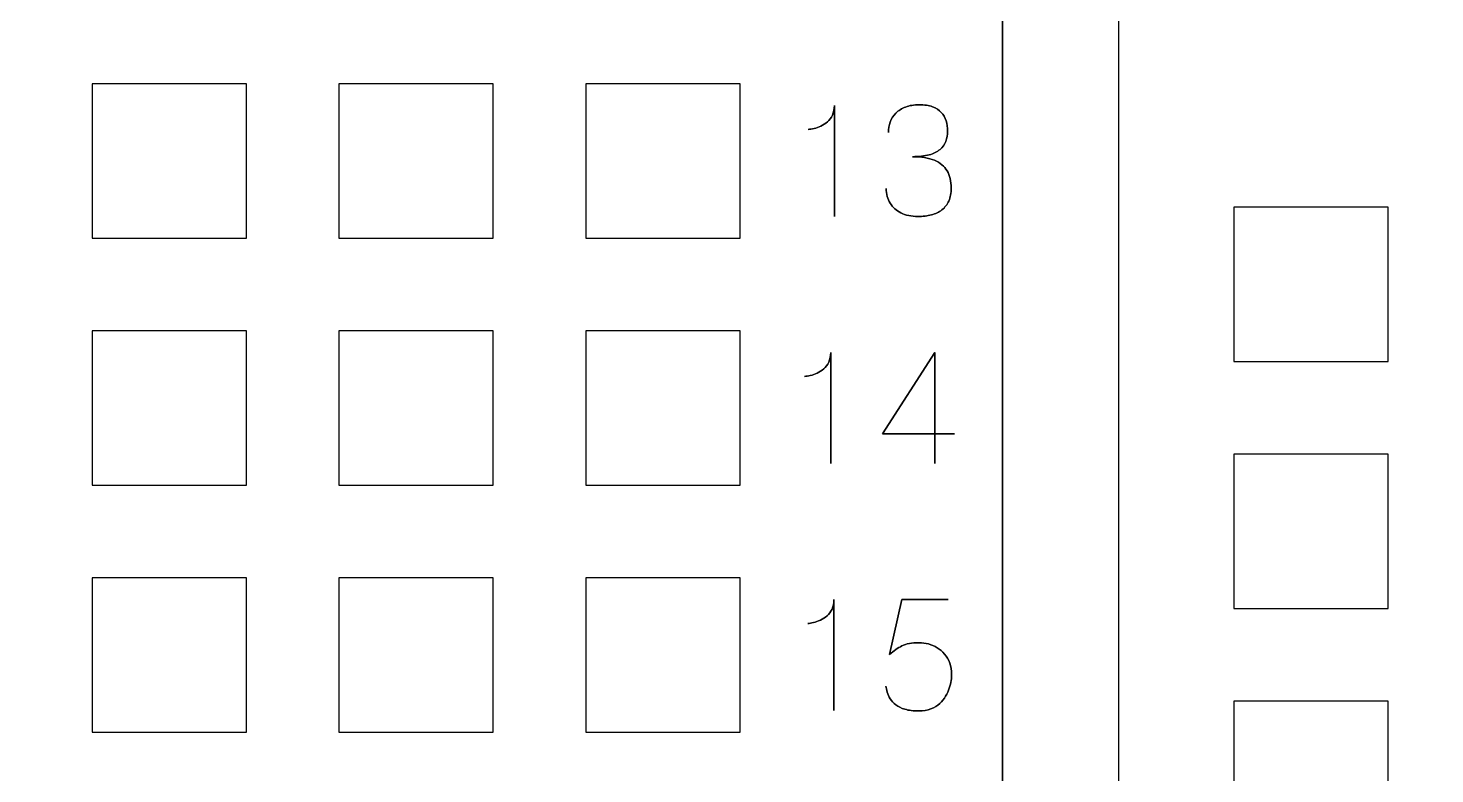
# Model space of a CAD drawing. Extents: x -1020 to 856, y -646 to 1108.
# Drawn here: x 375.44 to 389.91, y 720.24 to 727.91 of the extents above; entities that cross this region are included whole.
import ezdxf

# ---------------------------------------------------------------- set-up
doc = ezdxf.new("R2010")
doc.units = 0
doc.header["$MEASUREMENT"] = 0
doc.layers.add('LAYER_1', color=7, linetype='CONTINUOUS')

msp = doc.modelspace()

# ---------------------------------------------------------------- linework, layer by layer
at = {"layer": 'LAYER_1', "color": 250}
for points, knots in [([(581.5, 670), (581.5, 670), (581.5, 793), (581.5, 793), (581.5, 793), (581.5, 795.761), (579.261, 798), (576.5, 798), (576.5, 798), (576.5, 798), (333.5, 798), (333.5, 798), (333.5, 798), (330.739, 798), (328.5, 795.761), (328.5, 793), (328.5, 793), (328.5, 793), (328.5, 670), (328.5, 670), (328.5, 670), (328.5, 667.239), (330.739, 665), (333.5, 665), (333.5, 665), (333.5, 665), (576.5, 665), (576.5, 665), (576.5, 665), (579.261, 665), (581.5, 667.239), (581.5, 670)], [0, 0, 0, 0, 0.125, 0.125, 0.125, 0.125, 0.25, 0.25, 0.25, 0.25, 0.375, 0.375, 0.375, 0.375, 0.5, 0.5, 0.5, 0.5, 0.625, 0.625, 0.625, 0.625, 0.75, 0.75, 0.75, 0.75, 0.875, 0.875, 0.875, 0.875, 1, 1, 1, 1]), ([(350.5368, 762.11), (350.5368, 762.11), (385.4618, 762.11), (385.4618, 762.11), (385.4618, 762.11), (385.4618, 762.11), (385.4618, 678.29), (385.4618, 678.29), (385.4618, 678.29), (385.4618, 678.29), (350.5368, 678.29), (350.5368, 678.29), (350.5368, 678.29), (350.5368, 678.29), (350.5368, 762.11), (350.5368, 762.11)], [0, 0, 0, 0, 0.25, 0.25, 0.25, 0.25, 0.5, 0.5, 0.5, 0.5, 0.75, 0.75, 0.75, 0.75, 1, 1, 1, 1]), ([(385.4614, 762.11), (385.4614, 762.11), (394.3514, 762.11), (394.3514, 762.11), (394.3514, 762.11), (394.3514, 762.11), (394.3514, 678.29), (394.3514, 678.29), (394.3514, 678.29), (394.3514, 678.29), (385.4614, 678.29), (385.4614, 678.29), (385.4614, 678.29), (385.4614, 678.29), (385.4614, 762.11), (385.4614, 762.11)], [0, 0, 0, 0, 0.25, 0.25, 0.25, 0.25, 0.5, 0.5, 0.5, 0.5, 0.75, 0.75, 0.75, 0.75, 1, 1, 1, 1]), ([(376.0956, 727.3397), (376.0956, 727.3397), (377.6831, 727.3397), (377.6831, 727.3397), (377.6831, 727.3397), (377.6831, 727.3397), (377.6831, 725.7522), (377.6831, 725.7522), (377.6831, 725.7522), (377.6831, 725.7522), (376.0956, 725.7522), (376.0956, 725.7522), (376.0956, 725.7522), (376.0956, 725.7522), (376.0956, 727.3397), (376.0956, 727.3397)], [0, 0, 0, 0, 0.25, 0.25, 0.25, 0.25, 0.5, 0.5, 0.5, 0.5, 0.75, 0.75, 0.75, 0.75, 1, 1, 1, 1]), ([(378.6356, 727.3397), (378.6356, 727.3397), (380.2231, 727.3397), (380.2231, 727.3397), (380.2231, 727.3397), (380.2231, 727.3397), (380.2231, 725.7522), (380.2231, 725.7522), (380.2231, 725.7522), (380.2231, 725.7522), (378.6356, 725.7522), (378.6356, 725.7522), (378.6356, 725.7522), (378.6356, 725.7522), (378.6356, 727.3397), (378.6356, 727.3397)], [0, 0, 0, 0, 0.25, 0.25, 0.25, 0.25, 0.5, 0.5, 0.5, 0.5, 0.75, 0.75, 0.75, 0.75, 1, 1, 1, 1]), ([(381.1756, 727.3397), (381.1756, 727.3397), (382.7631, 727.3397), (382.7631, 727.3397), (382.7631, 727.3397), (382.7631, 727.3397), (382.7631, 725.7522), (382.7631, 725.7522), (382.7631, 725.7522), (382.7631, 725.7522), (381.1756, 725.7522), (381.1756, 725.7522), (381.1756, 725.7522), (381.1756, 725.7522), (381.1756, 727.3397), (381.1756, 727.3397)], [0, 0, 0, 0, 0.25, 0.25, 0.25, 0.25, 0.5, 0.5, 0.5, 0.5, 0.75, 0.75, 0.75, 0.75, 1, 1, 1, 1]), ([(383.7327, 725.9746), (383.7327, 725.9746), (383.7327, 727.1171), (383.7327, 727.1171), (383.7327, 727.1171), (383.7325, 727.0783), (383.7256, 727.045), (383.7124, 727.0173), (383.7124, 727.0173), (383.6994, 726.9893), (383.6823, 726.9663), (383.6611, 726.9478), (383.6611, 726.9478), (383.64, 726.9293), (383.6173, 726.9145), (383.593, 726.9034), (383.593, 726.9034), (383.5687, 726.8926), (383.5453, 726.8844), (383.5226, 726.8794), (383.5226, 726.8794), (383.4996, 726.8741), (383.4801, 726.871), (383.4634, 726.8699), (383.4634, 726.8699), (383.4801, 726.871), (383.4996, 726.8741), (383.5226, 726.8794), (383.5226, 726.8794), (383.5453, 726.8844), (383.5687, 726.8926), (383.593, 726.9034), (383.593, 726.9034), (383.6173, 726.9145), (383.64, 726.9293), (383.6611, 726.9478), (383.6611, 726.9478), (383.6823, 726.9663), (383.6994, 726.9893), (383.7124, 727.0173), (383.7124, 727.0173), (383.7256, 727.045), (383.7325, 727.0783), (383.7327, 727.1171), (383.7327, 727.1171), (383.7327, 727.1171), (383.7327, 725.9746), (383.7327, 725.9746)], [0, 0, 0, 0, 0.0833333, 0.0833333, 0.0833333, 0.0833333, 0.1666667, 0.1666667, 0.1666667, 0.1666667, 0.25, 0.25, 0.25, 0.25, 0.3333333, 0.3333333, 0.3333333, 0.3333333, 0.4166667, 0.4166667, 0.4166667, 0.4166667, 0.5, 0.5, 0.5, 0.5, 0.5833333, 0.5833333, 0.5833333, 0.5833333, 0.6666667, 0.6666667, 0.6666667, 0.6666667, 0.75, 0.75, 0.75, 0.75, 0.8333333, 0.8333333, 0.8333333, 0.8333333, 0.9166667, 0.9166667, 0.9166667, 0.9166667, 1, 1, 1, 1]), ([(384.265, 726.2614), (384.2653, 726.2044), (384.2785, 726.1547), (384.3047, 726.1117), (384.3047, 726.1117), (384.3308, 726.0689), (384.3679, 726.0353), (384.4165, 726.0113), (384.4165, 726.0113), (384.4651, 725.9873), (384.5235, 725.9751), (384.5914, 725.9746), (384.5914, 725.9746), (384.6423, 725.9746), (384.6886, 725.9799), (384.7305, 725.991), (384.7305, 725.991), (384.7723, 726.0021), (384.8082, 726.0192), (384.8386, 726.0427), (384.8386, 726.0427), (384.8688, 726.0662), (384.8921, 726.0966), (384.9087, 726.1336), (384.9087, 726.1336), (384.9251, 726.1708), (384.9333, 726.2155), (384.9335, 726.2678), (384.9335, 726.2678), (384.9338, 726.3375), (384.9195, 726.3964), (384.8913, 726.4442), (384.8913, 726.4442), (384.8631, 726.492), (384.8193, 726.5279), (384.7604, 726.5525), (384.7604, 726.5525), (384.7015, 726.577), (384.626, 726.5894), (384.5343, 726.5894), (384.5343, 726.5894), (384.6027, 726.5892), (384.66, 726.5955), (384.7068, 726.6084), (384.7068, 726.6084), (384.7533, 726.6214), (384.7905, 726.6396), (384.8185, 726.6634), (384.8185, 726.6634), (384.8465, 726.6869), (384.8668, 726.7149), (384.8789, 726.7471), (384.8789, 726.7471), (384.8913, 726.779), (384.8974, 726.8142), (384.8971, 726.8525), (384.8971, 726.8525), (384.8974, 726.8908), (384.8921, 726.9262), (384.8815, 726.9589), (384.8815, 726.9589), (384.8712, 726.9916), (384.8544, 727.0204), (384.8314, 727.045), (384.8314, 727.045), (384.8085, 727.0696), (384.7781, 727.0888), (384.7408, 727.1026), (384.7408, 727.1026), (384.7033, 727.1163), (384.6577, 727.1232), (384.604, 727.1234), (384.604, 727.1234), (384.5507, 727.1232), (384.5039, 727.1152), (384.4643, 727.0999), (384.4643, 727.0999), (384.4245, 727.0846), (384.3917, 727.0637), (384.3653, 727.0371), (384.3653, 727.0371), (384.3392, 727.0104), (384.3197, 726.98), (384.3068, 726.9457), (384.3068, 726.9457), (384.2936, 726.9114), (384.2872, 726.8749), (384.2872, 726.8366), (384.2872, 726.8366), (384.2872, 726.8749), (384.2936, 726.9114), (384.3068, 726.9457), (384.3068, 726.9457), (384.3197, 726.98), (384.3392, 727.0104), (384.3653, 727.0371), (384.3653, 727.0371), (384.3917, 727.0637), (384.4245, 727.0846), (384.4643, 727.0999), (384.4643, 727.0999), (384.5039, 727.1152), (384.5507, 727.1232), (384.604, 727.1234), (384.604, 727.1234), (384.6577, 727.1232), (384.7033, 727.1163), (384.7408, 727.1026), (384.7408, 727.1026), (384.7781, 727.0888), (384.8085, 727.0696), (384.8314, 727.045), (384.8314, 727.045), (384.8544, 727.0204), (384.8712, 726.9916), (384.8815, 726.9589), (384.8815, 726.9589), (384.8921, 726.9262), (384.8974, 726.8908), (384.8971, 726.8525), (384.8971, 726.8525), (384.8974, 726.8142), (384.8913, 726.779), (384.8789, 726.7471), (384.8789, 726.7471), (384.8668, 726.7149), (384.8465, 726.6869), (384.8185, 726.6634), (384.8185, 726.6634), (384.7905, 726.6396), (384.7533, 726.6214), (384.7068, 726.6084), (384.7068, 726.6084), (384.66, 726.5955), (384.6027, 726.5892), (384.5343, 726.5894), (384.5343, 726.5894), (384.626, 726.5894), (384.7015, 726.577), (384.7604, 726.5525), (384.7604, 726.5525), (384.8193, 726.5279), (384.8631, 726.492), (384.8913, 726.4442), (384.8913, 726.4442), (384.9195, 726.3964), (384.9338, 726.3375), (384.9335, 726.2678), (384.9335, 726.2678), (384.9333, 726.2155), (384.9251, 726.1708), (384.9087, 726.1336), (384.9087, 726.1336), (384.8921, 726.0966), (384.8688, 726.0662), (384.8386, 726.0427), (384.8386, 726.0427), (384.8082, 726.0192), (384.7723, 726.0021), (384.7305, 725.991), (384.7305, 725.991), (384.6886, 725.9799), (384.6423, 725.9746), (384.5914, 725.9746), (384.5914, 725.9746), (384.5235, 725.9751), (384.4651, 725.9873), (384.4165, 726.0113), (384.4165, 726.0113), (384.3679, 726.0353), (384.3308, 726.0689), (384.3047, 726.1117), (384.3047, 726.1117), (384.2785, 726.1547), (384.2653, 726.2044), (384.265, 726.2614)], [0, 0, 0, 0, 0.0227273, 0.0227273, 0.0227273, 0.0227273, 0.0454545, 0.0454545, 0.0454545, 0.0454545, 0.0681818, 0.0681818, 0.0681818, 0.0681818, 0.0909091, 0.0909091, 0.0909091, 0.0909091, 0.1136364, 0.1136364, 0.1136364, 0.1136364, 0.1363636, 0.1363636, 0.1363636, 0.1363636, 0.1590909, 0.1590909, 0.1590909, 0.1590909, 0.1818182, 0.1818182, 0.1818182, 0.1818182, 0.2045455, 0.2045455, 0.2045455, 0.2045455, 0.2272727, 0.2272727, 0.2272727, 0.2272727, 0.25, 0.25, 0.25, 0.25, 0.2727273, 0.2727273, 0.2727273, 0.2727273, 0.2954545, 0.2954545, 0.2954545, 0.2954545, 0.3181818, 0.3181818, 0.3181818, 0.3181818, 0.3409091, 0.3409091, 0.3409091, 0.3409091, 0.3636364, 0.3636364, 0.3636364, 0.3636364, 0.3863636, 0.3863636, 0.3863636, 0.3863636, 0.4090909, 0.4090909, 0.4090909, 0.4090909, 0.4318182, 0.4318182, 0.4318182, 0.4318182, 0.4545455, 0.4545455, 0.4545455, 0.4545455, 0.4772727, 0.4772727, 0.4772727, 0.4772727, 0.5, 0.5, 0.5, 0.5, 0.5227273, 0.5227273, 0.5227273, 0.5227273, 0.5454545, 0.5454545, 0.5454545, 0.5454545, 0.5681818, 0.5681818, 0.5681818, 0.5681818, 0.5909091, 0.5909091, 0.5909091, 0.5909091, 0.6136364, 0.6136364, 0.6136364, 0.6136364, 0.6363636, 0.6363636, 0.6363636, 0.6363636, 0.6590909, 0.6590909, 0.6590909, 0.6590909, 0.6818182, 0.6818182, 0.6818182, 0.6818182, 0.7045455, 0.7045455, 0.7045455, 0.7045455, 0.7272727, 0.7272727, 0.7272727, 0.7272727, 0.75, 0.75, 0.75, 0.75, 0.7727273, 0.7727273, 0.7727273, 0.7727273, 0.7954545, 0.7954545, 0.7954545, 0.7954545, 0.8181818, 0.8181818, 0.8181818, 0.8181818, 0.8409091, 0.8409091, 0.8409091, 0.8409091, 0.8636364, 0.8636364, 0.8636364, 0.8636364, 0.8863636, 0.8863636, 0.8863636, 0.8863636, 0.9090909, 0.9090909, 0.9090909, 0.9090909, 0.9318182, 0.9318182, 0.9318182, 0.9318182, 0.9545455, 0.9545455, 0.9545455, 0.9545455, 0.9772727, 0.9772727, 0.9772727, 0.9772727, 1, 1, 1, 1]), ([(387.8427, 726.0697), (387.8427, 726.0697), (389.4302, 726.0697), (389.4302, 726.0697), (389.4302, 726.0697), (389.4302, 726.0697), (389.4302, 724.4822), (389.4302, 724.4822), (389.4302, 724.4822), (389.4302, 724.4822), (387.8427, 724.4822), (387.8427, 724.4822), (387.8427, 724.4822), (387.8427, 724.4822), (387.8427, 726.0697), (387.8427, 726.0697)], [0, 0, 0, 0, 0.25, 0.25, 0.25, 0.25, 0.5, 0.5, 0.5, 0.5, 0.75, 0.75, 0.75, 0.75, 1, 1, 1, 1]), ([(376.0956, 724.7997), (376.0956, 724.7997), (377.6831, 724.7997), (377.6831, 724.7997), (377.6831, 724.7997), (377.6831, 724.7997), (377.6831, 723.2122), (377.6831, 723.2122), (377.6831, 723.2122), (377.6831, 723.2122), (376.0956, 723.2122), (376.0956, 723.2122), (376.0956, 723.2122), (376.0956, 723.2122), (376.0956, 724.7997), (376.0956, 724.7997)], [0, 0, 0, 0, 0.25, 0.25, 0.25, 0.25, 0.5, 0.5, 0.5, 0.5, 0.75, 0.75, 0.75, 0.75, 1, 1, 1, 1]), ([(378.6356, 724.7997), (378.6356, 724.7997), (380.2231, 724.7997), (380.2231, 724.7997), (380.2231, 724.7997), (380.2231, 724.7997), (380.2231, 723.2122), (380.2231, 723.2122), (380.2231, 723.2122), (380.2231, 723.2122), (378.6356, 723.2122), (378.6356, 723.2122), (378.6356, 723.2122), (378.6356, 723.2122), (378.6356, 724.7997), (378.6356, 724.7997)], [0, 0, 0, 0, 0.25, 0.25, 0.25, 0.25, 0.5, 0.5, 0.5, 0.5, 0.75, 0.75, 0.75, 0.75, 1, 1, 1, 1]), ([(381.1756, 724.7997), (381.1756, 724.7997), (382.7631, 724.7997), (382.7631, 724.7997), (382.7631, 724.7997), (382.7631, 724.7997), (382.7631, 723.2122), (382.7631, 723.2122), (382.7631, 723.2122), (382.7631, 723.2122), (381.1756, 723.2122), (381.1756, 723.2122), (381.1756, 723.2122), (381.1756, 723.2122), (381.1756, 724.7997), (381.1756, 724.7997)], [0, 0, 0, 0, 0.25, 0.25, 0.25, 0.25, 0.5, 0.5, 0.5, 0.5, 0.75, 0.75, 0.75, 0.75, 1, 1, 1, 1]), ([(383.6947, 723.4346), (383.6947, 723.4346), (383.6947, 724.5771), (383.6947, 724.5771), (383.6947, 724.5771), (383.6945, 724.5383), (383.6876, 724.505), (383.6744, 724.4773), (383.6744, 724.4773), (383.6614, 724.4493), (383.6443, 724.4263), (383.6231, 724.4078), (383.6231, 724.4078), (383.602, 724.3893), (383.5793, 724.3745), (383.555, 724.3634), (383.555, 724.3634), (383.5307, 724.3526), (383.5073, 724.3444), (383.4846, 724.3394), (383.4846, 724.3394), (383.4616, 724.3341), (383.4421, 724.331), (383.4254, 724.3299), (383.4254, 724.3299), (383.4421, 724.331), (383.4616, 724.3341), (383.4846, 724.3394), (383.4846, 724.3394), (383.5073, 724.3444), (383.5307, 724.3526), (383.555, 724.3634), (383.555, 724.3634), (383.5793, 724.3745), (383.602, 724.3893), (383.6231, 724.4078), (383.6231, 724.4078), (383.6443, 724.4263), (383.6614, 724.4493), (383.6744, 724.4773), (383.6744, 724.4773), (383.6876, 724.505), (383.6945, 724.5383), (383.6947, 724.5771), (383.6947, 724.5771), (383.6947, 724.5771), (383.6947, 723.4346), (383.6947, 723.4346)], [0, 0, 0, 0, 0.0833333, 0.0833333, 0.0833333, 0.0833333, 0.1666667, 0.1666667, 0.1666667, 0.1666667, 0.25, 0.25, 0.25, 0.25, 0.3333333, 0.3333333, 0.3333333, 0.3333333, 0.4166667, 0.4166667, 0.4166667, 0.4166667, 0.5, 0.5, 0.5, 0.5, 0.5833333, 0.5833333, 0.5833333, 0.5833333, 0.6666667, 0.6666667, 0.6666667, 0.6666667, 0.75, 0.75, 0.75, 0.75, 0.8333333, 0.8333333, 0.8333333, 0.8333333, 0.9166667, 0.9166667, 0.9166667, 0.9166667, 1, 1, 1, 1]), ([(384.7657, 723.4346), (384.7657, 723.4346), (384.7657, 724.5771), (384.7657, 724.5771), (384.7657, 724.5771), (384.7657, 724.5771), (384.227, 723.7388), (384.227, 723.7388), (384.227, 723.7388), (384.227, 723.7388), (384.9684, 723.7388), (384.9684, 723.7388), (384.9684, 723.7388), (384.9684, 723.7388), (384.227, 723.7388), (384.227, 723.7388), (384.227, 723.7388), (384.227, 723.7388), (384.7657, 724.5771), (384.7657, 724.5771), (384.7657, 724.5771), (384.7657, 724.5771), (384.7657, 723.4346), (384.7657, 723.4346)], [0, 0, 0, 0, 0.1666667, 0.1666667, 0.1666667, 0.1666667, 0.3333333, 0.3333333, 0.3333333, 0.3333333, 0.5, 0.5, 0.5, 0.5, 0.6666667, 0.6666667, 0.6666667, 0.6666667, 0.8333333, 0.8333333, 0.8333333, 0.8333333, 1, 1, 1, 1]), ([(387.8427, 723.5297), (387.8427, 723.5297), (389.4302, 723.5297), (389.4302, 723.5297), (389.4302, 723.5297), (389.4302, 723.5297), (389.4302, 721.9422), (389.4302, 721.9422), (389.4302, 721.9422), (389.4302, 721.9422), (387.8427, 721.9422), (387.8427, 721.9422), (387.8427, 721.9422), (387.8427, 721.9422), (387.8427, 723.5297), (387.8427, 723.5297)], [0, 0, 0, 0, 0.25, 0.25, 0.25, 0.25, 0.5, 0.5, 0.5, 0.5, 0.75, 0.75, 0.75, 0.75, 1, 1, 1, 1]), ([(376.0956, 722.2597), (376.0956, 722.2597), (377.6831, 722.2597), (377.6831, 722.2597), (377.6831, 722.2597), (377.6831, 722.2597), (377.6831, 720.6722), (377.6831, 720.6722), (377.6831, 720.6722), (377.6831, 720.6722), (376.0956, 720.6722), (376.0956, 720.6722), (376.0956, 720.6722), (376.0956, 720.6722), (376.0956, 722.2597), (376.0956, 722.2597)], [0, 0, 0, 0, 0.25, 0.25, 0.25, 0.25, 0.5, 0.5, 0.5, 0.5, 0.75, 0.75, 0.75, 0.75, 1, 1, 1, 1]), ([(378.6356, 722.2597), (378.6356, 722.2597), (380.2231, 722.2597), (380.2231, 722.2597), (380.2231, 722.2597), (380.2231, 722.2597), (380.2231, 720.6722), (380.2231, 720.6722), (380.2231, 720.6722), (380.2231, 720.6722), (378.6356, 720.6722), (378.6356, 720.6722), (378.6356, 720.6722), (378.6356, 720.6722), (378.6356, 722.2597), (378.6356, 722.2597)], [0, 0, 0, 0, 0.25, 0.25, 0.25, 0.25, 0.5, 0.5, 0.5, 0.5, 0.75, 0.75, 0.75, 0.75, 1, 1, 1, 1]), ([(381.1756, 722.2597), (381.1756, 722.2597), (382.7631, 722.2597), (382.7631, 722.2597), (382.7631, 722.2597), (382.7631, 722.2597), (382.7631, 720.6722), (382.7631, 720.6722), (382.7631, 720.6722), (382.7631, 720.6722), (381.1756, 720.6722), (381.1756, 720.6722), (381.1756, 720.6722), (381.1756, 720.6722), (381.1756, 722.2597), (381.1756, 722.2597)], [0, 0, 0, 0, 0.25, 0.25, 0.25, 0.25, 0.5, 0.5, 0.5, 0.5, 0.75, 0.75, 0.75, 0.75, 1, 1, 1, 1]), ([(383.728, 720.8946), (383.728, 720.8946), (383.728, 722.0371), (383.728, 722.0371), (383.728, 722.0371), (383.7278, 721.9983), (383.7209, 721.965), (383.7077, 721.9373), (383.7077, 721.9373), (383.6947, 721.9093), (383.6776, 721.8863), (383.6564, 721.8678), (383.6564, 721.8678), (383.6353, 721.8493), (383.6126, 721.8345), (383.5883, 721.8234), (383.5883, 721.8234), (383.564, 721.8126), (383.5406, 721.8044), (383.5179, 721.7994), (383.5179, 721.7994), (383.4949, 721.7941), (383.4754, 721.791), (383.4587, 721.7899), (383.4587, 721.7899), (383.4754, 721.791), (383.4949, 721.7941), (383.5179, 721.7994), (383.5179, 721.7994), (383.5406, 721.8044), (383.564, 721.8126), (383.5883, 721.8234), (383.5883, 721.8234), (383.6126, 721.8345), (383.6353, 721.8493), (383.6564, 721.8678), (383.6564, 721.8678), (383.6776, 721.8863), (383.6947, 721.9093), (383.7077, 721.9373), (383.7077, 721.9373), (383.7209, 721.965), (383.7278, 721.9983), (383.728, 722.0371), (383.728, 722.0371), (383.728, 722.0371), (383.728, 720.8946), (383.728, 720.8946)], [0, 0, 0, 0, 0.0833333, 0.0833333, 0.0833333, 0.0833333, 0.1666667, 0.1666667, 0.1666667, 0.1666667, 0.25, 0.25, 0.25, 0.25, 0.3333333, 0.3333333, 0.3333333, 0.3333333, 0.4166667, 0.4166667, 0.4166667, 0.4166667, 0.5, 0.5, 0.5, 0.5, 0.5833333, 0.5833333, 0.5833333, 0.5833333, 0.6666667, 0.6666667, 0.6666667, 0.6666667, 0.75, 0.75, 0.75, 0.75, 0.8333333, 0.8333333, 0.8333333, 0.8333333, 0.9166667, 0.9166667, 0.9166667, 0.9166667, 1, 1, 1, 1]), ([(384.9019, 722.0371), (384.9019, 722.0371), (384.4266, 722.0371), (384.4266, 722.0371), (384.4266, 722.0371), (384.4266, 722.0371), (384.3, 721.4698), (384.3, 721.4698), (384.3, 721.4698), (384.3221, 721.4888), (384.3433, 721.506), (384.3635, 721.521), (384.3635, 721.521), (384.3836, 721.5361), (384.4047, 721.5488), (384.4271, 721.5593), (384.4271, 721.5593), (384.4493, 721.5699), (384.4747, 721.5778), (384.5032, 721.5834), (384.5032, 721.5834), (384.5315, 721.5889), (384.5653, 721.5918), (384.6041, 721.5918), (384.6041, 721.5918), (384.6358, 721.5918), (384.6675, 721.5876), (384.6992, 721.5789), (384.6992, 721.5789), (384.7309, 721.5704), (384.761, 721.5575), (384.7895, 721.5403), (384.7895, 721.5403), (384.8183, 721.5229), (384.8436, 721.5012), (384.8657, 721.4751), (384.8657, 721.4751), (384.8882, 721.4489), (384.9059, 721.4183), (384.9185, 721.3832), (384.9185, 721.3832), (384.9315, 721.3481), (384.9381, 721.3082), (384.9383, 721.2638), (384.9383, 721.2638), (384.9386, 721.2474), (384.9368, 721.2268), (384.9331, 721.2025), (384.9331, 721.2025), (384.9296, 721.1782), (384.9233, 721.1518), (384.9143, 721.1238), (384.9143, 721.1238), (384.9053, 721.0958), (384.8927, 721.0681), (384.8765, 721.0406), (384.8765, 721.0406), (384.8605, 721.0132), (384.8399, 720.9881), (384.8151, 720.9654), (384.8151, 720.9654), (384.7903, 720.9427), (384.7602, 720.9244), (384.7251, 720.9107), (384.7251, 720.9107), (384.6897, 720.8972), (384.6482, 720.8901), (384.6009, 720.8898), (384.6009, 720.8898), (384.5444, 720.8901), (384.4969, 720.8962), (384.4583, 720.9075), (384.4583, 720.9075), (384.4198, 720.9192), (384.3883, 720.9342), (384.364, 720.9532), (384.364, 720.9532), (384.3396, 720.9722), (384.3206, 720.9931), (384.3068, 721.0158), (384.3068, 721.0158), (384.2931, 721.0385), (384.2828, 721.0612), (384.2759, 721.084), (384.2759, 721.084), (384.2691, 721.1067), (384.2638, 721.1275), (384.2603, 721.1466), (384.2603, 721.1466), (384.2638, 721.1275), (384.2691, 721.1067), (384.2759, 721.084), (384.2759, 721.084), (384.2828, 721.0612), (384.2931, 721.0385), (384.3068, 721.0158), (384.3068, 721.0158), (384.3206, 720.9931), (384.3396, 720.9722), (384.364, 720.9532), (384.364, 720.9532), (384.3883, 720.9342), (384.4198, 720.9192), (384.4583, 720.9075), (384.4583, 720.9075), (384.4969, 720.8962), (384.5444, 720.8901), (384.6009, 720.8898), (384.6009, 720.8898), (384.6482, 720.8901), (384.6897, 720.8972), (384.7251, 720.9107), (384.7251, 720.9107), (384.7602, 720.9244), (384.7903, 720.9427), (384.8151, 720.9654), (384.8151, 720.9654), (384.8399, 720.9881), (384.8605, 721.0132), (384.8765, 721.0406), (384.8765, 721.0406), (384.8927, 721.0681), (384.9053, 721.0958), (384.9143, 721.1238), (384.9143, 721.1238), (384.9233, 721.1518), (384.9296, 721.1782), (384.9331, 721.2025), (384.9331, 721.2025), (384.9368, 721.2268), (384.9386, 721.2474), (384.9383, 721.2638), (384.9383, 721.2638), (384.9381, 721.3082), (384.9315, 721.3481), (384.9185, 721.3832), (384.9185, 721.3832), (384.9059, 721.4183), (384.8882, 721.4489), (384.8657, 721.4751), (384.8657, 721.4751), (384.8436, 721.5012), (384.8183, 721.5229), (384.7895, 721.5403), (384.7895, 721.5403), (384.761, 721.5575), (384.7309, 721.5704), (384.6992, 721.5789), (384.6992, 721.5789), (384.6675, 721.5876), (384.6358, 721.5918), (384.6041, 721.5918), (384.6041, 721.5918), (384.5653, 721.5918), (384.5315, 721.5889), (384.5032, 721.5834), (384.5032, 721.5834), (384.4747, 721.5778), (384.4493, 721.5699), (384.4271, 721.5593), (384.4271, 721.5593), (384.4047, 721.5488), (384.3836, 721.5361), (384.3635, 721.521), (384.3635, 721.521), (384.3433, 721.506), (384.3221, 721.4888), (384.3, 721.4698), (384.3, 721.4698), (384.3, 721.4698), (384.4266, 722.0371), (384.4266, 722.0371), (384.4266, 722.0371), (384.4266, 722.0371), (384.9019, 722.0371), (384.9019, 722.0371)], [0, 0, 0, 0, 0.0227273, 0.0227273, 0.0227273, 0.0227273, 0.0454545, 0.0454545, 0.0454545, 0.0454545, 0.0681818, 0.0681818, 0.0681818, 0.0681818, 0.0909091, 0.0909091, 0.0909091, 0.0909091, 0.1136364, 0.1136364, 0.1136364, 0.1136364, 0.1363636, 0.1363636, 0.1363636, 0.1363636, 0.1590909, 0.1590909, 0.1590909, 0.1590909, 0.1818182, 0.1818182, 0.1818182, 0.1818182, 0.2045455, 0.2045455, 0.2045455, 0.2045455, 0.2272727, 0.2272727, 0.2272727, 0.2272727, 0.25, 0.25, 0.25, 0.25, 0.2727273, 0.2727273, 0.2727273, 0.2727273, 0.2954545, 0.2954545, 0.2954545, 0.2954545, 0.3181818, 0.3181818, 0.3181818, 0.3181818, 0.3409091, 0.3409091, 0.3409091, 0.3409091, 0.3636364, 0.3636364, 0.3636364, 0.3636364, 0.3863636, 0.3863636, 0.3863636, 0.3863636, 0.4090909, 0.4090909, 0.4090909, 0.4090909, 0.4318182, 0.4318182, 0.4318182, 0.4318182, 0.4545455, 0.4545455, 0.4545455, 0.4545455, 0.4772727, 0.4772727, 0.4772727, 0.4772727, 0.5, 0.5, 0.5, 0.5, 0.5227273, 0.5227273, 0.5227273, 0.5227273, 0.5454545, 0.5454545, 0.5454545, 0.5454545, 0.5681818, 0.5681818, 0.5681818, 0.5681818, 0.5909091, 0.5909091, 0.5909091, 0.5909091, 0.6136364, 0.6136364, 0.6136364, 0.6136364, 0.6363636, 0.6363636, 0.6363636, 0.6363636, 0.6590909, 0.6590909, 0.6590909, 0.6590909, 0.6818182, 0.6818182, 0.6818182, 0.6818182, 0.7045455, 0.7045455, 0.7045455, 0.7045455, 0.7272727, 0.7272727, 0.7272727, 0.7272727, 0.75, 0.75, 0.75, 0.75, 0.7727273, 0.7727273, 0.7727273, 0.7727273, 0.7954545, 0.7954545, 0.7954545, 0.7954545, 0.8181818, 0.8181818, 0.8181818, 0.8181818, 0.8409091, 0.8409091, 0.8409091, 0.8409091, 0.8636364, 0.8636364, 0.8636364, 0.8636364, 0.8863636, 0.8863636, 0.8863636, 0.8863636, 0.9090909, 0.9090909, 0.9090909, 0.9090909, 0.9318182, 0.9318182, 0.9318182, 0.9318182, 0.9545455, 0.9545455, 0.9545455, 0.9545455, 0.9772727, 0.9772727, 0.9772727, 0.9772727, 1, 1, 1, 1]), ([(387.8427, 720.9897), (387.8427, 720.9897), (389.4302, 720.9897), (389.4302, 720.9897), (389.4302, 720.9897), (389.4302, 720.9897), (389.4302, 719.4022), (389.4302, 719.4022), (389.4302, 719.4022), (389.4302, 719.4022), (387.8427, 719.4022), (387.8427, 719.4022), (387.8427, 719.4022), (387.8427, 719.4022), (387.8427, 720.9897), (387.8427, 720.9897)], [0, 0, 0, 0, 0.25, 0.25, 0.25, 0.25, 0.5, 0.5, 0.5, 0.5, 0.75, 0.75, 0.75, 0.75, 1, 1, 1, 1])]:
    msp.add_open_spline(points, degree=3, knots=knots, dxfattribs=at)
at = {"layer": 'LAYER_1', "color": 1}
msp.add_open_spline([(386.6552, 757.8578), (386.6552, 757.8578), (386.6552, 682.5341), (386.6552, 682.5341)], degree=3, dxfattribs=at)

doc.saveas('drawing.dxf')
